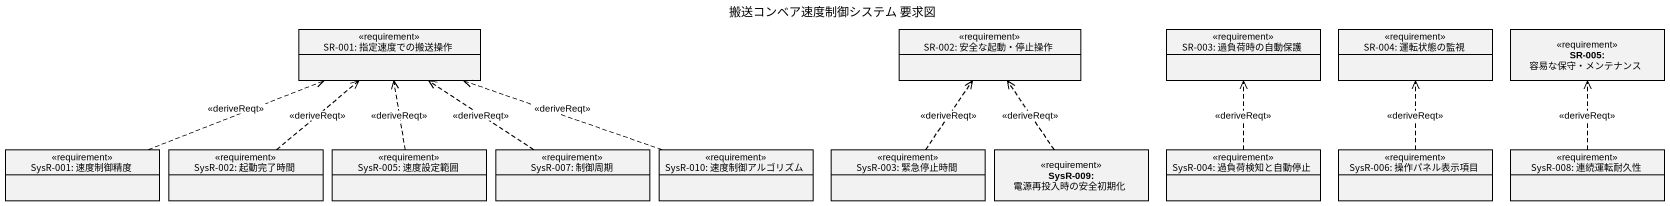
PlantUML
@startuml
title 搬送コンベア速度制御システム 要求図
hide circle
hide empty members
class "SR-001: 指定速度での搬送操作" as SR_001_指定速度での搬送操作 <<requirement>>
class "SR-002: 安全な起動・停止操作" as SR_002_安全な起動_停止操作 <<requirement>>
class "SR-003: 過負荷時の自動保護" as SR_003_過負荷時の自動保護 <<requirement>>
class "SR-004: 運転状態の監視" as SR_004_運転状態の監視 <<requirement>>
class "SR-005: 容易な保守・メンテナンス" as SR_005_容易な保守_メンテナンス <<requirement>>
class "SysR-001: 速度制御精度" as SysR_001_速度制御精度 <<requirement>>
class "SysR-002: 起動完了時間" as SysR_002_起動完了時間 <<requirement>>
class "SysR-005: 速度設定範囲" as SysR_005_速度設定範囲 <<requirement>>
class "SysR-007: 制御周期" as SysR_007_制御周期 <<requirement>>
class "SysR-010: 速度制御アルゴリズム" as SysR_010_速度制御アルゴリズム <<requirement>>
class "SysR-003: 緊急停止時間" as SysR_003_緊急停止時間 <<requirement>>
class "SysR-009: 電源再投入時の安全初期化" as SysR_009_電源再投入時の安全初期化 <<requirement>>
class "SysR-004: 過負荷検知と自動停止" as SysR_004_過負荷検知と自動停止 <<requirement>>
class "SysR-006: 操作パネル表示項目" as SysR_006_操作パネル表示項目 <<requirement>>
class "SysR-008: 連続運転耐久性" as SysR_008_連続運転耐久性 <<requirement>>
SysR_001_速度制御精度 .right.> SR_001_指定速度での搬送操作 : <<deriveReqt>>
SysR_002_起動完了時間 .up.> SR_001_指定速度での搬送操作 : <<deriveReqt>>
SysR_005_速度設定範囲 .up.> SR_001_指定速度での搬送操作 : <<deriveReqt>>
SysR_007_制御周期 .up.> SR_001_指定速度での搬送操作 : <<deriveReqt>>
SysR_010_速度制御アルゴリズム .left.> SR_001_指定速度での搬送操作 : <<deriveReqt>>
SysR_003_緊急停止時間 .up.> SR_002_安全な起動_停止操作 : <<deriveReqt>>
SysR_009_電源再投入時の安全初期化 .up.> SR_002_安全な起動_停止操作 : <<deriveReqt>>
SysR_004_過負荷検知と自動停止 .up.> SR_003_過負荷時の自動保護 : <<deriveReqt>>
SysR_006_操作パネル表示項目 .up.> SR_004_運転状態の監視 : <<deriveReqt>>
SysR_008_連続運転耐久性 .up.> SR_005_容易な保守_メンテナンス : <<deriveReqt>>
@enduml
